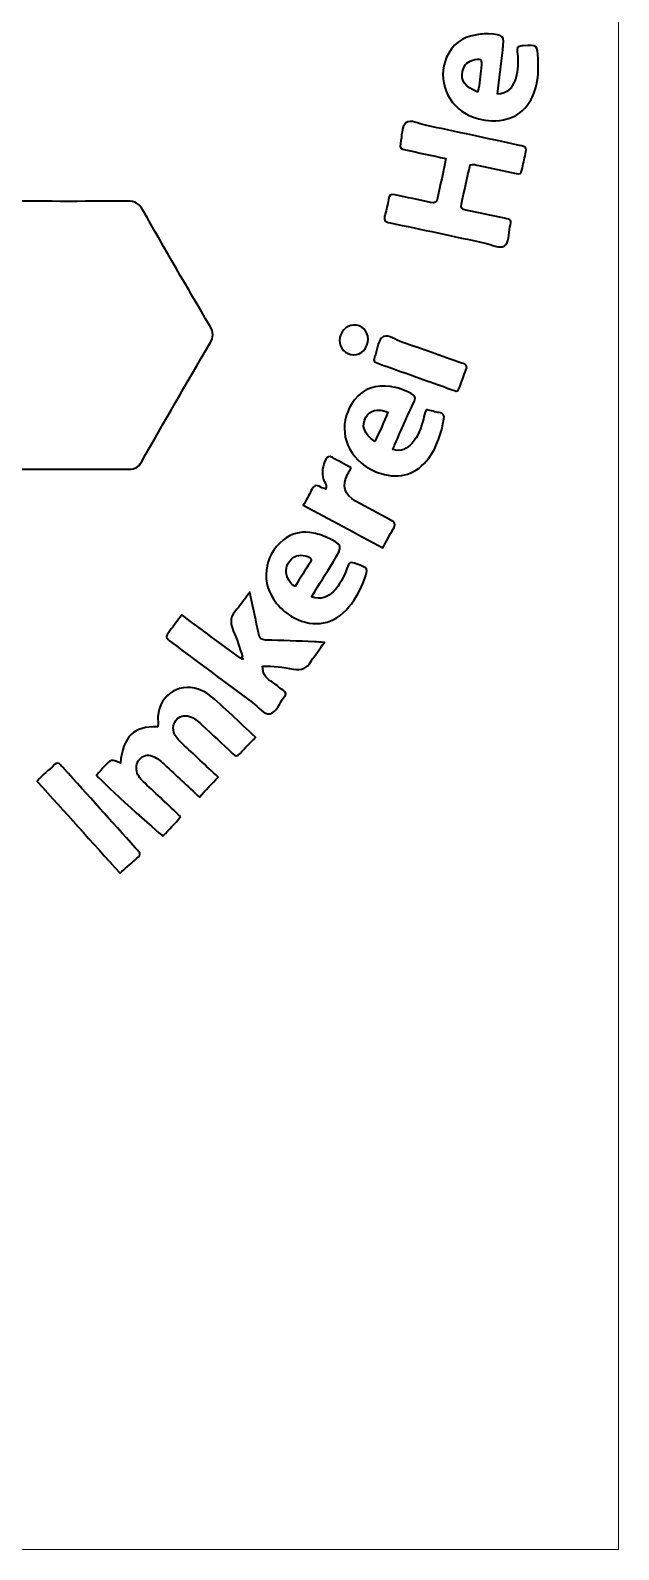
# Model space of a CAD drawing. Header units: millimetres. Extents: x -15 to 210, y 57 to 241.
# Drawn here: x 165.7 to 209.9, y 56.5 to 170.7 of the extents above; entities that cross this region are included whole.
import ezdxf

# ---------------------------------------------------------------- set-up
doc = ezdxf.new("R2010")
doc.units = ezdxf.units.MM
doc.header["$MEASUREMENT"] = 0
doc.layers.add('Ebene 1', color=7, linetype='Continuous', lineweight=0)

msp = doc.modelspace()

# ---------------------------------------------------------------- linework, layer by layer
at = {"layer": 'Ebene 1', "color": 18, "lineweight": 0, "true_color": 0x000000}
for points, knots in [([(-14.88, 240.52), (60.05, 240.52), (134.98, 240.52), (209.9, 240.52), (209.9, 179.18), (209.9, 117.85), (209.9, 56.52), (134.98, 56.52), (60.05, 56.52), (-14.88, 56.52), (-14.88, 117.85), (-14.88, 179.18), (-14.88, 240.52)], [0, 0, 0, 0, 1, 1, 1, 2, 2, 2, 3, 3, 3, 4, 4, 4, 4]), ([(200.8, 165.87), (200.94, 167.02), (201.07, 168.09), (201.2, 169.17), (201.33, 170.3), (201.3, 170.34), (200.12, 170.39), (199.92, 170.4), (199.71, 170.4), (199.5, 170.37), (198.51, 170.25), (197.65, 169.88), (197.14, 168.96), (196.23, 167.32), (196.81, 165.29), (198.46, 164.39), (199.06, 164.06), (199.7, 163.89), (200.39, 163.87), (202.03, 163.83), (203.22, 164.71), (203.66, 166.29), (203.87, 167.02), (203.89, 167.77), (203.86, 168.52), (203.81, 169.56), (203.81, 169.57), (202.74, 169.49), (202.6, 169.48), (202.43, 169.52), (202.31, 169.37), (202.24, 169.15), (202.33, 168.92), (202.33, 168.69), (202.34, 168.07), (202.34, 167.44), (202.1, 166.86), (201.89, 166.33), (201.57, 165.91), (200.8, 165.87)], [0, 0, 0, 0, 1, 1, 1, 2, 2, 2, 3, 3, 3, 4, 4, 4, 5, 5, 5, 6, 6, 6, 7, 7, 7, 8, 8, 8, 9, 9, 9, 10, 10, 10, 11, 11, 11, 12, 12, 12, 13, 13, 13, 13]), ([(200.8, 165.87), (201.57, 165.91), (201.89, 166.33), (202.1, 166.86), (202.34, 167.44), (202.34, 168.07), (202.33, 168.69), (202.33, 168.92), (202.24, 169.15), (202.31, 169.37), (202.43, 169.52), (202.6, 169.48), (202.74, 169.49), (203.81, 169.57), (203.81, 169.56), (203.86, 168.52), (203.89, 167.77), (203.87, 167.02), (203.66, 166.29), (203.22, 164.71), (202.03, 163.83), (200.39, 163.87), (199.7, 163.89), (199.06, 164.06), (198.46, 164.39), (196.81, 165.29), (196.23, 167.32), (197.14, 168.96), (197.65, 169.88), (198.51, 170.25), (199.5, 170.37), (199.71, 170.4), (199.92, 170.4), (200.12, 170.39), (201.3, 170.34), (201.33, 170.3), (201.2, 169.17), (201.07, 168.09), (200.94, 167.02), (200.8, 165.87)], [0, 0, 0, 0, 1, 1, 1, 2, 2, 2, 3, 3, 3, 4, 4, 4, 5, 5, 5, 6, 6, 6, 7, 7, 7, 8, 8, 8, 9, 9, 9, 10, 10, 10, 11, 11, 11, 12, 12, 12, 13, 13, 13, 13]), ([(199.3, 166.03), (199.51, 166.65), (199.48, 167.25), (199.58, 167.83), (199.7, 168.52), (199.54, 168.63), (198.89, 168.4), (198.49, 168.26), (198.25, 167.99), (198.18, 167.56), (198.05, 166.86), (198.33, 166.44), (199.3, 166.03)], [0, 0, 0, 0, 1, 1, 1, 2, 2, 2, 3, 3, 3, 4, 4, 4, 4]), ([(199.3, 166.03), (198.33, 166.44), (198.05, 166.86), (198.18, 167.56), (198.25, 167.99), (198.49, 168.26), (198.89, 168.4), (199.54, 168.63), (199.7, 168.52), (199.58, 167.83), (199.48, 167.25), (199.51, 166.65), (199.3, 166.03)], [0, 0, 0, 0, 1, 1, 1, 2, 2, 2, 3, 3, 3, 4, 4, 4, 4]), ([(196.93, 161.03), (196.71, 159.98), (196.51, 159.02), (196.31, 158.06), (196.25, 157.75), (196.13, 157.64), (195.78, 157.73), (194.9, 157.95), (194, 158.09), (193.12, 158.3), (192.77, 158.39), (192.66, 158.28), (192.61, 157.95), (192.55, 157.57), (192.47, 157.19), (192.36, 156.82), (192.25, 156.44), (192.31, 156.28), (192.75, 156.19), (195.13, 155.71), (197.51, 155.18), (199.89, 154.68), (200.37, 154.58), (200.94, 154.24), (201.31, 154.46), (201.72, 154.7), (201.61, 155.39), (201.74, 155.88), (201.88, 156.42), (201.86, 156.43), (201.32, 156.55), (200.36, 156.76), (199.4, 156.97), (198.43, 157.16), (198.15, 157.22), (198.03, 157.32), (198.1, 157.63), (198.32, 158.61), (198.53, 159.59), (198.75, 160.56), (199, 160.63), (199.2, 160.55), (199.4, 160.51), (200.34, 160.31), (201.28, 160.13), (202.21, 159.91), (202.48, 159.85), (202.59, 159.91), (202.64, 160.17), (202.72, 160.58), (202.83, 160.98), (202.9, 161.38), (203, 161.9), (202.99, 161.9), (202.46, 162.02), (200.1, 162.53), (197.75, 163.04), (195.39, 163.53), (194.9, 163.63), (194.28, 164), (193.93, 163.71), (193.56, 163.4), (193.65, 162.7), (193.51, 162.17), (193.41, 161.8), (193.58, 161.74), (193.89, 161.68), (194.87, 161.48), (195.86, 161.26), (196.93, 161.03)], [0, 0, 0, 0, 1, 1, 1, 2, 2, 2, 3, 3, 3, 4, 4, 4, 5, 5, 5, 6, 6, 6, 7, 7, 7, 8, 8, 8, 9, 9, 9, 10, 10, 10, 11, 11, 11, 12, 12, 12, 13, 13, 13, 14, 14, 14, 15, 15, 15, 16, 16, 16, 17, 17, 17, 18, 18, 18, 19, 19, 19, 20, 20, 20, 21, 21, 21, 22, 22, 22, 23, 23, 23, 23]), ([(196.93, 161.03), (195.86, 161.26), (194.87, 161.48), (193.89, 161.68), (193.58, 161.74), (193.41, 161.8), (193.51, 162.17), (193.65, 162.7), (193.56, 163.4), (193.93, 163.71), (194.28, 164), (194.9, 163.63), (195.39, 163.53), (197.75, 163.04), (200.1, 162.53), (202.46, 162.02), (202.99, 161.9), (203, 161.9), (202.9, 161.38), (202.83, 160.98), (202.72, 160.58), (202.64, 160.17), (202.59, 159.91), (202.48, 159.85), (202.21, 159.91), (201.28, 160.13), (200.34, 160.31), (199.4, 160.51), (199.2, 160.55), (199, 160.63), (198.75, 160.56), (198.53, 159.59), (198.32, 158.61), (198.1, 157.63), (198.03, 157.32), (198.15, 157.22), (198.43, 157.16), (199.4, 156.97), (200.36, 156.76), (201.32, 156.55), (201.86, 156.43), (201.88, 156.42), (201.74, 155.88), (201.61, 155.39), (201.72, 154.7), (201.31, 154.46), (200.94, 154.24), (200.37, 154.58), (199.89, 154.68), (197.51, 155.18), (195.13, 155.71), (192.75, 156.19), (192.31, 156.28), (192.25, 156.44), (192.36, 156.82), (192.47, 157.19), (192.55, 157.57), (192.61, 157.95), (192.66, 158.28), (192.77, 158.39), (193.12, 158.3), (194, 158.09), (194.9, 157.95), (195.78, 157.73), (196.13, 157.64), (196.25, 157.75), (196.31, 158.06), (196.51, 159.02), (196.71, 159.98), (196.93, 161.03)], [0, 0, 0, 0, 1, 1, 1, 2, 2, 2, 3, 3, 3, 4, 4, 4, 5, 5, 5, 6, 6, 6, 7, 7, 7, 8, 8, 8, 9, 9, 9, 10, 10, 10, 11, 11, 11, 12, 12, 12, 13, 13, 13, 14, 14, 14, 15, 15, 15, 16, 16, 16, 17, 17, 17, 18, 18, 18, 19, 19, 19, 20, 20, 20, 21, 21, 21, 22, 22, 22, 23, 23, 23, 23]), ([(167.92, 137.7), (169.66, 137.7), (171.4, 137.72), (173.14, 137.69), (173.59, 137.69), (173.84, 137.84), (174.06, 138.23), (175.75, 141.21), (177.46, 144.18), (179.2, 147.13), (179.49, 147.62), (179.49, 147.97), (179.2, 148.46), (177.5, 151.34), (175.82, 154.24), (174.17, 157.15), (173.89, 157.65), (173.58, 157.84), (173.01, 157.83), (169.66, 157.81), (166.31, 157.81), (162.97, 157.84), (162.35, 157.84), (161.98, 157.67), (161.67, 157.11), (160, 154.15), (158.3, 151.21), (156.59, 148.27), (156.37, 147.9), (156.37, 147.65), (156.58, 147.29), (158.33, 144.29), (160.07, 141.27), (161.79, 138.26), (162.03, 137.85), (162.3, 137.69), (162.78, 137.69), (164.49, 137.72), (166.21, 137.7), (167.92, 137.7)], [0, 0, 0, 0, 1, 1, 1, 2, 2, 2, 3, 3, 3, 4, 4, 4, 5, 5, 5, 6, 6, 6, 7, 7, 7, 8, 8, 8, 9, 9, 9, 10, 10, 10, 11, 11, 11, 12, 12, 12, 13, 13, 13, 13]), ([(167.92, 137.7), (166.21, 137.7), (164.49, 137.72), (162.78, 137.69), (162.3, 137.69), (162.03, 137.85), (161.79, 138.26), (160.07, 141.27), (158.33, 144.29), (156.58, 147.29), (156.37, 147.65), (156.37, 147.9), (156.59, 148.27), (158.3, 151.21), (160, 154.15), (161.67, 157.11), (161.98, 157.67), (162.35, 157.84), (162.97, 157.84), (166.31, 157.81), (169.66, 157.81), (173.01, 157.83), (173.58, 157.84), (173.89, 157.65), (174.17, 157.15), (175.82, 154.24), (177.5, 151.34), (179.2, 148.46), (179.49, 147.97), (179.49, 147.62), (179.2, 147.13), (177.46, 144.18), (175.75, 141.21), (174.06, 138.23), (173.84, 137.84), (173.59, 137.69), (173.14, 137.69), (171.4, 137.72), (169.66, 137.7), (167.92, 137.7)], [0, 0, 0, 0, 1, 1, 1, 2, 2, 2, 3, 3, 3, 4, 4, 4, 5, 5, 5, 6, 6, 6, 7, 7, 7, 8, 8, 8, 9, 9, 9, 10, 10, 10, 11, 11, 11, 12, 12, 12, 13, 13, 13, 13]), ([(191.08, 147.47), (191.08, 148.09), (190.61, 148.55), (189.99, 148.52), (189.43, 148.5), (188.96, 147.99), (188.94, 147.38), (188.91, 146.79), (189.4, 146.29), (190.01, 146.28), (190.6, 146.27), (191.08, 146.8), (191.08, 147.47)], [0, 0, 0, 0, 1, 1, 1, 2, 2, 2, 3, 3, 3, 4, 4, 4, 4]), ([(191.08, 147.47), (191.08, 146.8), (190.6, 146.27), (190.01, 146.28), (189.4, 146.29), (188.91, 146.79), (188.94, 147.38), (188.96, 147.99), (189.43, 148.5), (189.99, 148.52), (190.61, 148.55), (191.08, 148.09), (191.08, 147.47)], [0, 0, 0, 0, 1, 1, 1, 2, 2, 2, 3, 3, 3, 4, 4, 4, 4]), ([(198.5, 145.34), (198.47, 145.6), (198.26, 145.6), (198.1, 145.66), (196.61, 146.19), (195.12, 146.72), (193.63, 147.24), (193.17, 147.4), (192.65, 147.81), (192.25, 147.65), (191.8, 147.46), (191.82, 146.76), (191.63, 146.29), (191.44, 145.79), (191.46, 145.78), (191.98, 145.59), (193.42, 145.08), (194.86, 144.57), (196.3, 144.05), (196.69, 143.92), (197.08, 143.77), (197.47, 143.63), (197.61, 143.59), (197.81, 143.48), (197.88, 143.68), (198.11, 144.23), (198.3, 144.8), (198.5, 145.34)], [0, 0, 0, 0, 1, 1, 1, 2, 2, 2, 3, 3, 3, 4, 4, 4, 5, 5, 5, 6, 6, 6, 7, 7, 7, 8, 8, 8, 9, 9, 9, 9]), ([(198.5, 145.34), (198.3, 144.8), (198.11, 144.23), (197.88, 143.68), (197.81, 143.48), (197.61, 143.59), (197.47, 143.63), (197.08, 143.77), (196.69, 143.92), (196.3, 144.05), (194.86, 144.57), (193.42, 145.08), (191.98, 145.59), (191.46, 145.78), (191.44, 145.79), (191.63, 146.29), (191.82, 146.76), (191.8, 147.46), (192.25, 147.65), (192.65, 147.81), (193.17, 147.4), (193.63, 147.24), (195.12, 146.72), (196.61, 146.19), (198.1, 145.66), (198.26, 145.6), (198.47, 145.6), (198.5, 145.34)], [0, 0, 0, 0, 1, 1, 1, 2, 2, 2, 3, 3, 3, 4, 4, 4, 5, 5, 5, 6, 6, 6, 7, 7, 7, 8, 8, 8, 9, 9, 9, 9]), ([(195.47, 142.17), (195.3, 141.92), (195.3, 141.68), (195.24, 141.46), (195.06, 140.81), (194.85, 140.16), (194.39, 139.65), (194.02, 139.23), (193.58, 138.98), (192.94, 139.17), (193.02, 139.36), (193.06, 139.48), (193.11, 139.59), (193.57, 140.63), (194.03, 141.68), (194.52, 142.71), (194.68, 143.04), (194.64, 143.21), (194.31, 143.38), (193.82, 143.62), (193.31, 143.83), (192.77, 143.9), (191.7, 144.05), (190.76, 143.78), (190.07, 142.9), (188.89, 141.4), (189.1, 139.38), (190.57, 138.16), (191.01, 137.79), (191.51, 137.53), (192.06, 137.36), (193.5, 136.92), (194.76, 137.32), (195.64, 138.53), (196.28, 139.4), (196.6, 140.41), (196.78, 141.47), (196.83, 141.76), (196.72, 141.9), (196.43, 141.94), (196.12, 141.99), (195.82, 142.08), (195.47, 142.17)], [0, 0, 0, 0, 1, 1, 1, 2, 2, 2, 3, 3, 3, 4, 4, 4, 5, 5, 5, 6, 6, 6, 7, 7, 7, 8, 8, 8, 9, 9, 9, 10, 10, 10, 11, 11, 11, 12, 12, 12, 13, 13, 13, 14, 14, 14, 14]), ([(195.47, 142.17), (195.82, 142.08), (196.12, 141.99), (196.43, 141.94), (196.72, 141.9), (196.83, 141.76), (196.78, 141.47), (196.6, 140.41), (196.28, 139.4), (195.64, 138.53), (194.76, 137.32), (193.5, 136.92), (192.06, 137.36), (191.51, 137.53), (191.01, 137.79), (190.57, 138.16), (189.1, 139.38), (188.89, 141.4), (190.07, 142.9), (190.76, 143.78), (191.7, 144.05), (192.77, 143.9), (193.31, 143.83), (193.82, 143.62), (194.31, 143.38), (194.64, 143.21), (194.68, 143.04), (194.52, 142.71), (194.03, 141.68), (193.57, 140.63), (193.11, 139.59), (193.06, 139.48), (193.02, 139.36), (192.94, 139.17), (193.58, 138.98), (194.02, 139.23), (194.39, 139.65), (194.85, 140.16), (195.06, 140.81), (195.24, 141.46), (195.3, 141.68), (195.3, 141.92), (195.47, 142.17)], [0, 0, 0, 0, 1, 1, 1, 2, 2, 2, 3, 3, 3, 4, 4, 4, 5, 5, 5, 6, 6, 6, 7, 7, 7, 8, 8, 8, 9, 9, 9, 10, 10, 10, 11, 11, 11, 12, 12, 12, 13, 13, 13, 14, 14, 14, 14]), ([(191.58, 139.78), (191.95, 140.53), (192.29, 141.24), (192.56, 141.98), (191.75, 142.28), (191.24, 142.15), (190.92, 141.59), (190.56, 140.95), (190.75, 140.38), (191.58, 139.78)], [0, 0, 0, 0, 1, 1, 1, 2, 2, 2, 3, 3, 3, 3]), ([(191.58, 139.78), (190.75, 140.38), (190.56, 140.95), (190.92, 141.59), (191.24, 142.15), (191.75, 142.28), (192.56, 141.98), (192.29, 141.24), (191.95, 140.53), (191.58, 139.78)], [0, 0, 0, 0, 1, 1, 1, 2, 2, 2, 3, 3, 3, 3]), ([(189.82, 137.79), (189.3, 138.07), (188.85, 138.32), (188.4, 138.57), (188.18, 138.7), (188.03, 138.66), (187.9, 138.42), (187.66, 137.94), (187.58, 137.46), (187.73, 136.92), (187.79, 136.7), (188.05, 136.5), (187.9, 136.2), (187.77, 136.25), (187.64, 136.28), (187.53, 136.34), (187.18, 136.57), (186.98, 136.46), (186.82, 136.1), (186.65, 135.73), (186.43, 135.38), (186.22, 134.98), (188.22, 133.91), (190.19, 132.85), (192.2, 131.78), (192.47, 132.29), (192.7, 132.75), (192.97, 133.19), (193.2, 133.55), (193.09, 133.71), (192.74, 133.89), (191.87, 134.34), (191, 134.81), (190.15, 135.3), (189.29, 135.79), (189.11, 136.45), (189.55, 137.32), (189.62, 137.46), (189.7, 137.59), (189.82, 137.79)], [0, 0, 0, 0, 1, 1, 1, 2, 2, 2, 3, 3, 3, 4, 4, 4, 5, 5, 5, 6, 6, 6, 7, 7, 7, 8, 8, 8, 9, 9, 9, 10, 10, 10, 11, 11, 11, 12, 12, 12, 13, 13, 13, 13]), ([(189.82, 137.79), (189.7, 137.59), (189.62, 137.46), (189.55, 137.32), (189.11, 136.45), (189.29, 135.79), (190.15, 135.3), (191, 134.81), (191.87, 134.34), (192.74, 133.89), (193.09, 133.71), (193.2, 133.55), (192.97, 133.19), (192.7, 132.75), (192.47, 132.29), (192.2, 131.78), (190.19, 132.85), (188.22, 133.91), (186.22, 134.98), (186.43, 135.38), (186.65, 135.73), (186.82, 136.1), (186.98, 136.46), (187.18, 136.57), (187.53, 136.34), (187.64, 136.28), (187.77, 136.25), (187.9, 136.2), (188.05, 136.5), (187.79, 136.7), (187.73, 136.92), (187.58, 137.46), (187.66, 137.94), (187.9, 138.42), (188.03, 138.66), (188.18, 138.7), (188.4, 138.57), (188.85, 138.32), (189.3, 138.07), (189.82, 137.79)], [0, 0, 0, 0, 1, 1, 1, 2, 2, 2, 3, 3, 3, 4, 4, 4, 5, 5, 5, 6, 6, 6, 7, 7, 7, 8, 8, 8, 9, 9, 9, 10, 10, 10, 11, 11, 11, 12, 12, 12, 13, 13, 13, 13]), ([(186.83, 128.1), (187.42, 129.05), (187.95, 129.91), (188.48, 130.76), (189.22, 131.96), (189.2, 132.01), (187.88, 132.61), (187.5, 132.79), (187.1, 132.89), (186.69, 132.94), (185.96, 133.03), (185.3, 132.84), (184.72, 132.38), (183.21, 131.18), (182.99, 129.1), (184.21, 127.61), (184.58, 127.16), (185.02, 126.8), (185.53, 126.53), (187.04, 125.74), (188.54, 126.02), (189.65, 127.34), (190.17, 127.96), (190.54, 128.67), (190.81, 129.43), (191.1, 130.25), (191.1, 130.25), (190.26, 130.56), (189.7, 130.76), (189.7, 130.76), (189.5, 130.23), (189.25, 129.6), (188.96, 128.99), (188.48, 128.5), (188.05, 128.07), (187.57, 127.86), (186.83, 128.1)], [0, 0, 0, 0, 1, 1, 1, 2, 2, 2, 3, 3, 3, 4, 4, 4, 5, 5, 5, 6, 6, 6, 7, 7, 7, 8, 8, 8, 9, 9, 9, 10, 10, 10, 11, 11, 11, 12, 12, 12, 12]), ([(186.83, 128.1), (187.57, 127.86), (188.05, 128.07), (188.48, 128.5), (188.96, 128.99), (189.25, 129.6), (189.5, 130.23), (189.7, 130.76), (189.7, 130.76), (190.26, 130.56), (191.1, 130.25), (191.1, 130.25), (190.81, 129.43), (190.54, 128.67), (190.17, 127.96), (189.65, 127.34), (188.54, 126.02), (187.04, 125.74), (185.53, 126.53), (185.02, 126.8), (184.58, 127.16), (184.21, 127.61), (182.99, 129.1), (183.21, 131.18), (184.72, 132.38), (185.3, 132.84), (185.96, 133.03), (186.69, 132.94), (187.1, 132.89), (187.5, 132.79), (187.88, 132.61), (189.2, 132.01), (189.22, 131.96), (188.48, 130.76), (187.95, 129.91), (187.42, 129.05), (186.83, 128.1)], [0, 0, 0, 0, 1, 1, 1, 2, 2, 2, 3, 3, 3, 4, 4, 4, 5, 5, 5, 6, 6, 6, 7, 7, 7, 8, 8, 8, 9, 9, 9, 10, 10, 10, 11, 11, 11, 12, 12, 12, 12]), ([(185.6, 128.89), (186, 129.52), (186.35, 130.11), (186.73, 130.68), (186.89, 130.94), (186.79, 131.06), (186.56, 131.13), (186.09, 131.28), (185.64, 131.28), (185.28, 130.89), (184.91, 130.49), (184.84, 130.03), (185.04, 129.53), (185.13, 129.3), (185.28, 129.08), (185.6, 128.89)], [0, 0, 0, 0, 1, 1, 1, 2, 2, 2, 3, 3, 3, 4, 4, 4, 5, 5, 5, 5]), ([(185.6, 128.89), (185.28, 129.08), (185.13, 129.3), (185.04, 129.53), (184.84, 130.03), (184.91, 130.49), (185.28, 130.89), (185.64, 131.28), (186.09, 131.28), (186.56, 131.13), (186.79, 131.06), (186.89, 130.94), (186.73, 130.68), (186.35, 130.11), (186, 129.52), (185.6, 128.89)], [0, 0, 0, 0, 1, 1, 1, 2, 2, 2, 3, 3, 3, 4, 4, 4, 5, 5, 5, 5]), ([(183.16, 122.9), (183.94, 122.92), (184.72, 122.81), (185.47, 122.67), (186.12, 122.55), (186.48, 122.74), (186.8, 123.26), (187.09, 123.73), (187.44, 124.16), (187.81, 124.68), (187.46, 124.7), (187.25, 124.72), (187.05, 124.73), (185.83, 124.78), (184.61, 124.83), (183.39, 124.86), (183.09, 124.87), (182.91, 124.97), (182.87, 125.29), (182.85, 125.44), (182.81, 125.59), (182.78, 125.74), (182.6, 126.6), (182.41, 127.45), (182.19, 128.45), (181.81, 127.94), (181.55, 127.52), (181.22, 127.17), (180.76, 126.68), (180.66, 126.2), (180.96, 125.56), (181.24, 124.95), (181.42, 124.28), (181.65, 123.63), (181.6, 123.58), (181.54, 123.54), (181.49, 123.5), (180.01, 124.54), (178.6, 125.67), (177.09, 126.74), (176.76, 126.3), (176.48, 125.93), (176.2, 125.55), (175.84, 125.06), (175.84, 125.05), (176.34, 124.67), (178.36, 123.16), (180.38, 121.65), (182.4, 120.16), (182.83, 119.84), (183.26, 119.22), (183.72, 119.32), (184.21, 119.42), (184.42, 120.15), (184.79, 120.58), (184.98, 120.79), (184.92, 120.93), (184.71, 121.08), (184.39, 121.3), (184.1, 121.57), (183.77, 121.77), (183.36, 122.03), (183.15, 122.37), (183.16, 122.9)], [0, 0, 0, 0, 1, 1, 1, 2, 2, 2, 3, 3, 3, 4, 4, 4, 5, 5, 5, 6, 6, 6, 7, 7, 7, 8, 8, 8, 9, 9, 9, 10, 10, 10, 11, 11, 11, 12, 12, 12, 13, 13, 13, 14, 14, 14, 15, 15, 15, 16, 16, 16, 17, 17, 17, 18, 18, 18, 19, 19, 19, 20, 20, 20, 21, 21, 21, 21]), ([(183.16, 122.9), (183.15, 122.37), (183.36, 122.03), (183.77, 121.77), (184.1, 121.57), (184.39, 121.3), (184.71, 121.08), (184.92, 120.93), (184.98, 120.79), (184.79, 120.58), (184.42, 120.15), (184.21, 119.42), (183.72, 119.32), (183.26, 119.22), (182.83, 119.84), (182.4, 120.16), (180.38, 121.65), (178.36, 123.16), (176.34, 124.67), (175.84, 125.05), (175.84, 125.06), (176.2, 125.55), (176.48, 125.93), (176.76, 126.3), (177.09, 126.74), (178.6, 125.67), (180.01, 124.54), (181.49, 123.5), (181.54, 123.54), (181.6, 123.58), (181.65, 123.63), (181.42, 124.28), (181.24, 124.95), (180.96, 125.56), (180.66, 126.2), (180.76, 126.68), (181.22, 127.17), (181.55, 127.52), (181.81, 127.94), (182.19, 128.45), (182.41, 127.45), (182.6, 126.6), (182.78, 125.74), (182.81, 125.59), (182.85, 125.44), (182.87, 125.29), (182.91, 124.97), (183.09, 124.87), (183.39, 124.86), (184.61, 124.83), (185.83, 124.78), (187.05, 124.73), (187.25, 124.72), (187.46, 124.7), (187.81, 124.68), (187.44, 124.16), (187.09, 123.73), (186.8, 123.26), (186.48, 122.74), (186.12, 122.55), (185.47, 122.67), (184.72, 122.81), (183.94, 122.92), (183.16, 122.9)], [0, 0, 0, 0, 1, 1, 1, 2, 2, 2, 3, 3, 3, 4, 4, 4, 5, 5, 5, 6, 6, 6, 7, 7, 7, 8, 8, 8, 9, 9, 9, 10, 10, 10, 11, 11, 11, 12, 12, 12, 13, 13, 13, 14, 14, 14, 15, 15, 15, 16, 16, 16, 17, 17, 17, 18, 18, 18, 19, 19, 19, 20, 20, 20, 21, 21, 21, 21]), ([(181.65, 123.4), (181.66, 123.42), (181.68, 123.44), (181.7, 123.46), (181.68, 123.47), (181.66, 123.49), (181.64, 123.51), (181.63, 123.48), (181.61, 123.45), (181.59, 123.43), (181.61, 123.42), (181.63, 123.41), (181.65, 123.4)], [0, 0, 0, 0, 1, 1, 1, 2, 2, 2, 3, 3, 3, 4, 4, 4, 4]), ([(181.65, 123.4), (181.63, 123.41), (181.61, 123.42), (181.59, 123.43), (181.61, 123.45), (181.63, 123.48), (181.64, 123.51), (181.66, 123.49), (181.68, 123.47), (181.7, 123.46), (181.68, 123.44), (181.66, 123.42), (181.65, 123.4)], [0, 0, 0, 0, 1, 1, 1, 2, 2, 2, 3, 3, 3, 4, 4, 4, 4]), ([(176.99, 111.6), (176.09, 112.45), (175.2, 113.28), (174.31, 114.12), (174.04, 114.37), (173.79, 114.62), (173.71, 115), (173.63, 115.39), (173.71, 115.73), (174.01, 115.99), (174.31, 116.26), (174.66, 116.25), (175.02, 116.08), (175.33, 115.93), (175.58, 115.7), (175.82, 115.47), (176.67, 114.68), (177.52, 113.89), (178.41, 113.06), (178.9, 113.58), (179.35, 114.06), (179.82, 114.56), (178.88, 115.44), (178.01, 116.25), (177.14, 117.07), (176.91, 117.28), (176.68, 117.49), (176.55, 117.78), (176.37, 118.21), (176.44, 118.63), (176.74, 118.93), (177.02, 119.2), (177.4, 119.25), (177.82, 119.06), (178.13, 118.92), (178.38, 118.69), (178.63, 118.46), (179.39, 117.76), (180.15, 117.05), (180.9, 116.34), (181.11, 116.14), (181.26, 116.08), (181.47, 116.33), (181.83, 116.73), (182.21, 117.12), (182.63, 117.56), (181.41, 118.66), (180.32, 119.8), (179.08, 120.78), (178.94, 120.89), (178.78, 120.98), (178.61, 121.05), (177.08, 121.8), (175.42, 120.81), (175.3, 119.1), (175.28, 118.85), (175.36, 118.58), (175.26, 118.33), (173.5, 118.42), (172.67, 117.61), (172.48, 115.6), (171.79, 115.92), (171.79, 115.92), (171.24, 115.33), (171.05, 115.12), (170.87, 114.91), (170.68, 114.7), (171.28, 114.02), (175.24, 110.41), (175.7, 110.14), (176.11, 110.62), (176.6, 111.05), (176.99, 111.6)], [0, 0, 0, 0, 1, 1, 1, 2, 2, 2, 3, 3, 3, 4, 4, 4, 5, 5, 5, 6, 6, 6, 7, 7, 7, 8, 8, 8, 9, 9, 9, 10, 10, 10, 11, 11, 11, 12, 12, 12, 13, 13, 13, 14, 14, 14, 15, 15, 15, 16, 16, 16, 17, 17, 17, 18, 18, 18, 19, 19, 19, 20, 20, 20, 21, 21, 21, 22, 22, 22, 23, 23, 23, 24, 24, 24, 24]), ([(176.99, 111.6), (176.6, 111.05), (176.11, 110.62), (175.7, 110.14), (175.24, 110.41), (171.28, 114.02), (170.68, 114.7), (170.87, 114.91), (171.05, 115.12), (171.24, 115.33), (171.79, 115.92), (171.79, 115.92), (172.48, 115.6), (172.67, 117.61), (173.5, 118.42), (175.26, 118.33), (175.36, 118.58), (175.28, 118.85), (175.3, 119.1), (175.42, 120.81), (177.08, 121.8), (178.61, 121.05), (178.78, 120.98), (178.94, 120.89), (179.08, 120.78), (180.32, 119.8), (181.41, 118.66), (182.63, 117.56), (182.21, 117.12), (181.83, 116.73), (181.47, 116.33), (181.26, 116.08), (181.11, 116.14), (180.9, 116.34), (180.15, 117.05), (179.39, 117.76), (178.63, 118.46), (178.38, 118.69), (178.13, 118.92), (177.82, 119.06), (177.4, 119.25), (177.02, 119.2), (176.74, 118.93), (176.44, 118.63), (176.37, 118.21), (176.55, 117.78), (176.68, 117.49), (176.91, 117.28), (177.14, 117.07), (178.01, 116.25), (178.88, 115.44), (179.82, 114.56), (179.35, 114.06), (178.9, 113.58), (178.41, 113.06), (177.52, 113.89), (176.67, 114.68), (175.82, 115.47), (175.58, 115.7), (175.33, 115.93), (175.02, 116.08), (174.66, 116.25), (174.31, 116.26), (174.01, 115.99), (173.71, 115.73), (173.63, 115.39), (173.71, 115), (173.79, 114.62), (174.04, 114.37), (174.31, 114.12), (175.2, 113.28), (176.09, 112.45), (176.99, 111.6)], [0, 0, 0, 0, 1, 1, 1, 2, 2, 2, 3, 3, 3, 4, 4, 4, 5, 5, 5, 6, 6, 6, 7, 7, 7, 8, 8, 8, 9, 9, 9, 10, 10, 10, 11, 11, 11, 12, 12, 12, 13, 13, 13, 14, 14, 14, 15, 15, 15, 16, 16, 16, 17, 17, 17, 18, 18, 18, 19, 19, 19, 20, 20, 20, 21, 21, 21, 22, 22, 22, 23, 23, 23, 24, 24, 24, 24]), ([(172.45, 107.34), (172.84, 107.69), (173.19, 107.99), (173.54, 108.3), (174.07, 108.79), (174.08, 108.72), (173.6, 109.25), (171.81, 111.23), (170.03, 113.22), (168.24, 115.2), (168.15, 115.3), (168.06, 115.39), (167.98, 115.49), (167.83, 115.67), (167.69, 115.65), (167.53, 115.5), (167.12, 115.07), (166.61, 114.75), (166.23, 114.24), (168.29, 111.96), (170.33, 109.69), (172.45, 107.34)], [0, 0, 0, 0, 1, 1, 1, 2, 2, 2, 3, 3, 3, 4, 4, 4, 5, 5, 5, 6, 6, 6, 7, 7, 7, 7]), ([(172.45, 107.34), (170.33, 109.69), (168.29, 111.96), (166.23, 114.24), (166.61, 114.75), (167.12, 115.07), (167.53, 115.5), (167.69, 115.65), (167.83, 115.67), (167.98, 115.49), (168.06, 115.39), (168.15, 115.3), (168.24, 115.2), (170.03, 113.22), (171.81, 111.23), (173.6, 109.25), (174.08, 108.72), (174.07, 108.79), (173.54, 108.3), (173.19, 107.99), (172.84, 107.69), (172.45, 107.34)], [0, 0, 0, 0, 1, 1, 1, 2, 2, 2, 3, 3, 3, 4, 4, 4, 5, 5, 5, 6, 6, 6, 7, 7, 7, 7])]:
    msp.add_open_spline(points, degree=3, knots=knots, dxfattribs=at)
at = {"layer": 'Ebene 1', "color": 250, "lineweight": 35, "true_color": 0x232321}
for points, knots in [([(200.8, 165.87), (201.57, 165.91), (201.89, 166.33), (202.1, 166.86), (202.34, 167.44), (202.34, 168.07), (202.33, 168.69), (202.33, 168.92), (202.24, 169.15), (202.31, 169.37), (202.43, 169.52), (202.6, 169.48), (202.74, 169.49), (203.81, 169.57), (203.81, 169.56), (203.86, 168.52), (203.89, 167.77), (203.87, 167.02), (203.66, 166.29), (203.22, 164.71), (202.03, 163.83), (200.39, 163.87), (199.7, 163.89), (199.06, 164.06), (198.46, 164.39), (196.81, 165.29), (196.23, 167.32), (197.14, 168.96), (197.65, 169.88), (198.51, 170.25), (199.5, 170.37), (199.71, 170.4), (199.92, 170.4), (200.12, 170.39), (201.3, 170.34), (201.33, 170.3), (201.2, 169.17), (201.07, 168.09), (200.94, 167.02), (200.8, 165.87)], [0, 0, 0, 0, 1, 1, 1, 2, 2, 2, 3, 3, 3, 4, 4, 4, 5, 5, 5, 6, 6, 6, 7, 7, 7, 8, 8, 8, 9, 9, 9, 10, 10, 10, 11, 11, 11, 12, 12, 12, 13, 13, 13, 13]), ([(199.3, 166.03), (199.51, 166.65), (199.48, 167.25), (199.58, 167.83), (199.7, 168.52), (199.54, 168.63), (198.89, 168.4), (198.49, 168.26), (198.25, 167.99), (198.18, 167.56), (198.05, 166.86), (198.33, 166.44), (199.3, 166.03)], [0, 0, 0, 0, 1, 1, 1, 2, 2, 2, 3, 3, 3, 4, 4, 4, 4]), ([(196.93, 161.03), (195.86, 161.26), (194.87, 161.48), (193.89, 161.68), (193.58, 161.74), (193.41, 161.8), (193.51, 162.17), (193.65, 162.7), (193.56, 163.4), (193.93, 163.71), (194.28, 164), (194.9, 163.63), (195.39, 163.53), (197.75, 163.04), (200.1, 162.53), (202.46, 162.02), (202.99, 161.9), (203, 161.9), (202.9, 161.38), (202.83, 160.98), (202.72, 160.58), (202.64, 160.17), (202.59, 159.91), (202.48, 159.85), (202.21, 159.91), (201.28, 160.13), (200.34, 160.31), (199.4, 160.51), (199.2, 160.55), (199, 160.63), (198.75, 160.56), (198.53, 159.59), (198.32, 158.61), (198.1, 157.63), (198.03, 157.32), (198.15, 157.22), (198.43, 157.16), (199.4, 156.97), (200.36, 156.76), (201.32, 156.55), (201.86, 156.43), (201.88, 156.42), (201.74, 155.88), (201.61, 155.39), (201.72, 154.7), (201.31, 154.46), (200.94, 154.24), (200.37, 154.58), (199.89, 154.68), (197.51, 155.18), (195.13, 155.71), (192.75, 156.19), (192.31, 156.28), (192.25, 156.44), (192.36, 156.82), (192.47, 157.19), (192.55, 157.57), (192.61, 157.95), (192.66, 158.28), (192.77, 158.39), (193.12, 158.3), (194, 158.09), (194.9, 157.95), (195.78, 157.73), (196.13, 157.64), (196.25, 157.75), (196.31, 158.06), (196.51, 159.02), (196.71, 159.98), (196.93, 161.03)], [0, 0, 0, 0, 1, 1, 1, 2, 2, 2, 3, 3, 3, 4, 4, 4, 5, 5, 5, 6, 6, 6, 7, 7, 7, 8, 8, 8, 9, 9, 9, 10, 10, 10, 11, 11, 11, 12, 12, 12, 13, 13, 13, 14, 14, 14, 15, 15, 15, 16, 16, 16, 17, 17, 17, 18, 18, 18, 19, 19, 19, 20, 20, 20, 21, 21, 21, 22, 22, 22, 23, 23, 23, 23]), ([(191.08, 147.47), (191.08, 146.8), (190.6, 146.27), (190.01, 146.28), (189.4, 146.29), (188.91, 146.79), (188.94, 147.38), (188.96, 147.99), (189.43, 148.5), (189.99, 148.52), (190.61, 148.55), (191.08, 148.09), (191.08, 147.47)], [0, 0, 0, 0, 1, 1, 1, 2, 2, 2, 3, 3, 3, 4, 4, 4, 4]), ([(198.5, 145.34), (198.3, 144.8), (198.11, 144.23), (197.88, 143.68), (197.81, 143.48), (197.61, 143.59), (197.47, 143.63), (197.08, 143.77), (196.69, 143.92), (196.3, 144.05), (194.86, 144.57), (193.42, 145.08), (191.98, 145.59), (191.46, 145.78), (191.44, 145.79), (191.63, 146.29), (191.82, 146.76), (191.8, 147.46), (192.25, 147.65), (192.65, 147.81), (193.17, 147.4), (193.63, 147.24), (195.12, 146.72), (196.61, 146.19), (198.1, 145.66), (198.26, 145.6), (198.47, 145.6), (198.5, 145.34)], [0, 0, 0, 0, 1, 1, 1, 2, 2, 2, 3, 3, 3, 4, 4, 4, 5, 5, 5, 6, 6, 6, 7, 7, 7, 8, 8, 8, 9, 9, 9, 9]), ([(195.47, 142.17), (195.82, 142.08), (196.12, 141.99), (196.43, 141.94), (196.72, 141.9), (196.83, 141.76), (196.78, 141.47), (196.6, 140.41), (196.28, 139.4), (195.64, 138.53), (194.76, 137.32), (193.5, 136.92), (192.06, 137.36), (191.51, 137.53), (191.01, 137.79), (190.57, 138.16), (189.1, 139.38), (188.89, 141.4), (190.07, 142.9), (190.76, 143.78), (191.7, 144.05), (192.77, 143.9), (193.31, 143.83), (193.82, 143.62), (194.31, 143.38), (194.64, 143.21), (194.68, 143.04), (194.52, 142.71), (194.03, 141.68), (193.57, 140.63), (193.11, 139.59), (193.06, 139.48), (193.02, 139.36), (192.94, 139.17), (193.58, 138.98), (194.02, 139.23), (194.39, 139.65), (194.85, 140.16), (195.06, 140.81), (195.24, 141.46), (195.3, 141.68), (195.3, 141.92), (195.47, 142.17)], [0, 0, 0, 0, 1, 1, 1, 2, 2, 2, 3, 3, 3, 4, 4, 4, 5, 5, 5, 6, 6, 6, 7, 7, 7, 8, 8, 8, 9, 9, 9, 10, 10, 10, 11, 11, 11, 12, 12, 12, 13, 13, 13, 14, 14, 14, 14]), ([(191.58, 139.78), (191.95, 140.53), (192.29, 141.24), (192.56, 141.98), (191.75, 142.28), (191.24, 142.15), (190.92, 141.59), (190.56, 140.95), (190.75, 140.38), (191.58, 139.78)], [0, 0, 0, 0, 1, 1, 1, 2, 2, 2, 3, 3, 3, 3]), ([(189.82, 137.79), (189.7, 137.59), (189.62, 137.46), (189.55, 137.32), (189.11, 136.45), (189.29, 135.79), (190.15, 135.3), (191, 134.81), (191.87, 134.34), (192.74, 133.89), (193.09, 133.71), (193.2, 133.55), (192.97, 133.19), (192.7, 132.75), (192.47, 132.29), (192.2, 131.78), (190.19, 132.85), (188.22, 133.91), (186.22, 134.98), (186.43, 135.38), (186.65, 135.73), (186.82, 136.1), (186.98, 136.46), (187.18, 136.57), (187.53, 136.34), (187.64, 136.28), (187.77, 136.25), (187.9, 136.2), (188.05, 136.5), (187.79, 136.7), (187.73, 136.92), (187.58, 137.46), (187.66, 137.94), (187.9, 138.42), (188.03, 138.66), (188.18, 138.7), (188.4, 138.57), (188.85, 138.32), (189.3, 138.07), (189.82, 137.79)], [0, 0, 0, 0, 1, 1, 1, 2, 2, 2, 3, 3, 3, 4, 4, 4, 5, 5, 5, 6, 6, 6, 7, 7, 7, 8, 8, 8, 9, 9, 9, 10, 10, 10, 11, 11, 11, 12, 12, 12, 13, 13, 13, 13]), ([(186.83, 128.1), (187.57, 127.86), (188.05, 128.07), (188.48, 128.5), (188.96, 128.99), (189.25, 129.6), (189.5, 130.23), (189.7, 130.76), (189.7, 130.76), (190.26, 130.56), (191.1, 130.25), (191.1, 130.25), (190.81, 129.43), (190.54, 128.67), (190.17, 127.96), (189.65, 127.34), (188.54, 126.02), (187.04, 125.74), (185.53, 126.53), (185.02, 126.8), (184.58, 127.16), (184.21, 127.61), (182.99, 129.1), (183.21, 131.18), (184.72, 132.38), (185.3, 132.84), (185.96, 133.03), (186.69, 132.94), (187.1, 132.89), (187.5, 132.79), (187.88, 132.61), (189.2, 132.01), (189.22, 131.96), (188.48, 130.76), (187.95, 129.91), (187.42, 129.05), (186.83, 128.1)], [0, 0, 0, 0, 1, 1, 1, 2, 2, 2, 3, 3, 3, 4, 4, 4, 5, 5, 5, 6, 6, 6, 7, 7, 7, 8, 8, 8, 9, 9, 9, 10, 10, 10, 11, 11, 11, 12, 12, 12, 12]), ([(185.6, 128.89), (186, 129.52), (186.35, 130.11), (186.73, 130.68), (186.89, 130.94), (186.79, 131.06), (186.56, 131.13), (186.09, 131.28), (185.64, 131.28), (185.28, 130.89), (184.91, 130.49), (184.84, 130.03), (185.04, 129.53), (185.13, 129.3), (185.28, 129.08), (185.6, 128.89)], [0, 0, 0, 0, 1, 1, 1, 2, 2, 2, 3, 3, 3, 4, 4, 4, 5, 5, 5, 5]), ([(183.16, 122.9), (183.15, 122.37), (183.36, 122.03), (183.77, 121.77), (184.1, 121.57), (184.39, 121.3), (184.71, 121.08), (184.92, 120.93), (184.98, 120.79), (184.79, 120.58), (184.42, 120.15), (184.21, 119.42), (183.72, 119.32), (183.26, 119.22), (182.83, 119.84), (182.4, 120.16), (180.38, 121.65), (178.36, 123.16), (176.34, 124.67), (175.84, 125.05), (175.84, 125.06), (176.2, 125.55), (176.48, 125.93), (176.76, 126.3), (177.09, 126.74), (178.6, 125.67), (180.01, 124.54), (181.49, 123.5), (181.54, 123.54), (181.6, 123.58), (181.65, 123.63), (181.42, 124.28), (181.24, 124.95), (180.96, 125.56), (180.66, 126.2), (180.76, 126.68), (181.22, 127.17), (181.55, 127.52), (181.81, 127.94), (182.19, 128.45), (182.41, 127.45), (182.6, 126.6), (182.78, 125.74), (182.81, 125.59), (182.85, 125.44), (182.87, 125.29), (182.91, 124.97), (183.09, 124.87), (183.39, 124.86), (184.61, 124.83), (185.83, 124.78), (187.05, 124.73), (187.25, 124.72), (187.46, 124.7), (187.81, 124.68), (187.44, 124.16), (187.09, 123.73), (186.8, 123.26), (186.48, 122.74), (186.12, 122.55), (185.47, 122.67), (184.72, 122.81), (183.94, 122.92), (183.16, 122.9)], [0, 0, 0, 0, 1, 1, 1, 2, 2, 2, 3, 3, 3, 4, 4, 4, 5, 5, 5, 6, 6, 6, 7, 7, 7, 8, 8, 8, 9, 9, 9, 10, 10, 10, 11, 11, 11, 12, 12, 12, 13, 13, 13, 14, 14, 14, 15, 15, 15, 16, 16, 16, 17, 17, 17, 18, 18, 18, 19, 19, 19, 20, 20, 20, 21, 21, 21, 21]), ([(181.65, 123.4), (181.66, 123.42), (181.68, 123.44), (181.7, 123.46), (181.68, 123.47), (181.66, 123.49), (181.64, 123.51), (181.63, 123.48), (181.61, 123.45), (181.59, 123.43), (181.61, 123.42), (181.63, 123.41), (181.65, 123.4)], [0, 0, 0, 0, 1, 1, 1, 2, 2, 2, 3, 3, 3, 4, 4, 4, 4]), ([(176.99, 111.6), (176.6, 111.05), (176.11, 110.62), (175.7, 110.14), (175.24, 110.41), (171.28, 114.02), (170.68, 114.7), (170.87, 114.91), (171.05, 115.12), (171.24, 115.33), (171.79, 115.92), (171.79, 115.92), (172.48, 115.6), (172.67, 117.61), (173.5, 118.42), (175.26, 118.33), (175.36, 118.58), (175.28, 118.85), (175.3, 119.1), (175.42, 120.81), (177.08, 121.8), (178.61, 121.05), (178.78, 120.98), (178.94, 120.89), (179.08, 120.78), (180.32, 119.8), (181.41, 118.66), (182.63, 117.56), (182.21, 117.12), (181.83, 116.73), (181.47, 116.33), (181.26, 116.08), (181.11, 116.14), (180.9, 116.34), (180.15, 117.05), (179.39, 117.76), (178.63, 118.46), (178.38, 118.69), (178.13, 118.92), (177.82, 119.06), (177.4, 119.25), (177.02, 119.2), (176.74, 118.93), (176.44, 118.63), (176.37, 118.21), (176.55, 117.78), (176.68, 117.49), (176.91, 117.28), (177.14, 117.07), (178.01, 116.25), (178.88, 115.44), (179.82, 114.56), (179.35, 114.06), (178.9, 113.58), (178.41, 113.06), (177.52, 113.89), (176.67, 114.68), (175.82, 115.47), (175.58, 115.7), (175.33, 115.93), (175.02, 116.08), (174.66, 116.25), (174.31, 116.26), (174.01, 115.99), (173.71, 115.73), (173.63, 115.39), (173.71, 115), (173.79, 114.62), (174.04, 114.37), (174.31, 114.12), (175.2, 113.28), (176.09, 112.45), (176.99, 111.6)], [0, 0, 0, 0, 1, 1, 1, 2, 2, 2, 3, 3, 3, 4, 4, 4, 5, 5, 5, 6, 6, 6, 7, 7, 7, 8, 8, 8, 9, 9, 9, 10, 10, 10, 11, 11, 11, 12, 12, 12, 13, 13, 13, 14, 14, 14, 15, 15, 15, 16, 16, 16, 17, 17, 17, 18, 18, 18, 19, 19, 19, 20, 20, 20, 21, 21, 21, 22, 22, 22, 23, 23, 23, 24, 24, 24, 24]), ([(172.45, 107.34), (170.33, 109.69), (168.29, 111.96), (166.23, 114.24), (166.61, 114.75), (167.12, 115.07), (167.53, 115.5), (167.69, 115.65), (167.83, 115.67), (167.98, 115.49), (168.06, 115.39), (168.15, 115.3), (168.24, 115.2), (170.03, 113.22), (171.81, 111.23), (173.6, 109.25), (174.08, 108.72), (174.07, 108.79), (173.54, 108.3), (173.19, 107.99), (172.84, 107.69), (172.45, 107.34)], [0, 0, 0, 0, 1, 1, 1, 2, 2, 2, 3, 3, 3, 4, 4, 4, 5, 5, 5, 6, 6, 6, 7, 7, 7, 7])]:
    msp.add_open_spline(points, degree=3, knots=knots, dxfattribs=at)
at = {"layer": 'Ebene 1', "color": 18, "lineweight": 35, "true_color": 0x000000}
msp.add_open_spline([(167.92, 137.7), (166.21, 137.7), (164.49, 137.72), (162.78, 137.69), (162.3, 137.69), (162.03, 137.85), (161.79, 138.26), (160.07, 141.27), (158.33, 144.29), (156.58, 147.29), (156.37, 147.65), (156.37, 147.9), (156.59, 148.27), (158.3, 151.21), (160, 154.15), (161.67, 157.11), (161.98, 157.67), (162.35, 157.84), (162.97, 157.84), (166.31, 157.81), (169.66, 157.81), (173.01, 157.83), (173.58, 157.84), (173.89, 157.65), (174.17, 157.15), (175.82, 154.24), (177.5, 151.34), (179.2, 148.46), (179.49, 147.97), (179.49, 147.62), (179.2, 147.13), (177.46, 144.18), (175.75, 141.21), (174.06, 138.23), (173.84, 137.84), (173.59, 137.69), (173.14, 137.69), (171.4, 137.72), (169.66, 137.7), (167.92, 137.7)], degree=3, knots=[0, 0, 0, 0, 1, 1, 1, 2, 2, 2, 3, 3, 3, 4, 4, 4, 5, 5, 5, 6, 6, 6, 7, 7, 7, 8, 8, 8, 9, 9, 9, 10, 10, 10, 11, 11, 11, 12, 12, 12, 13, 13, 13, 13], dxfattribs=at)

doc.saveas('drawing.dxf')
